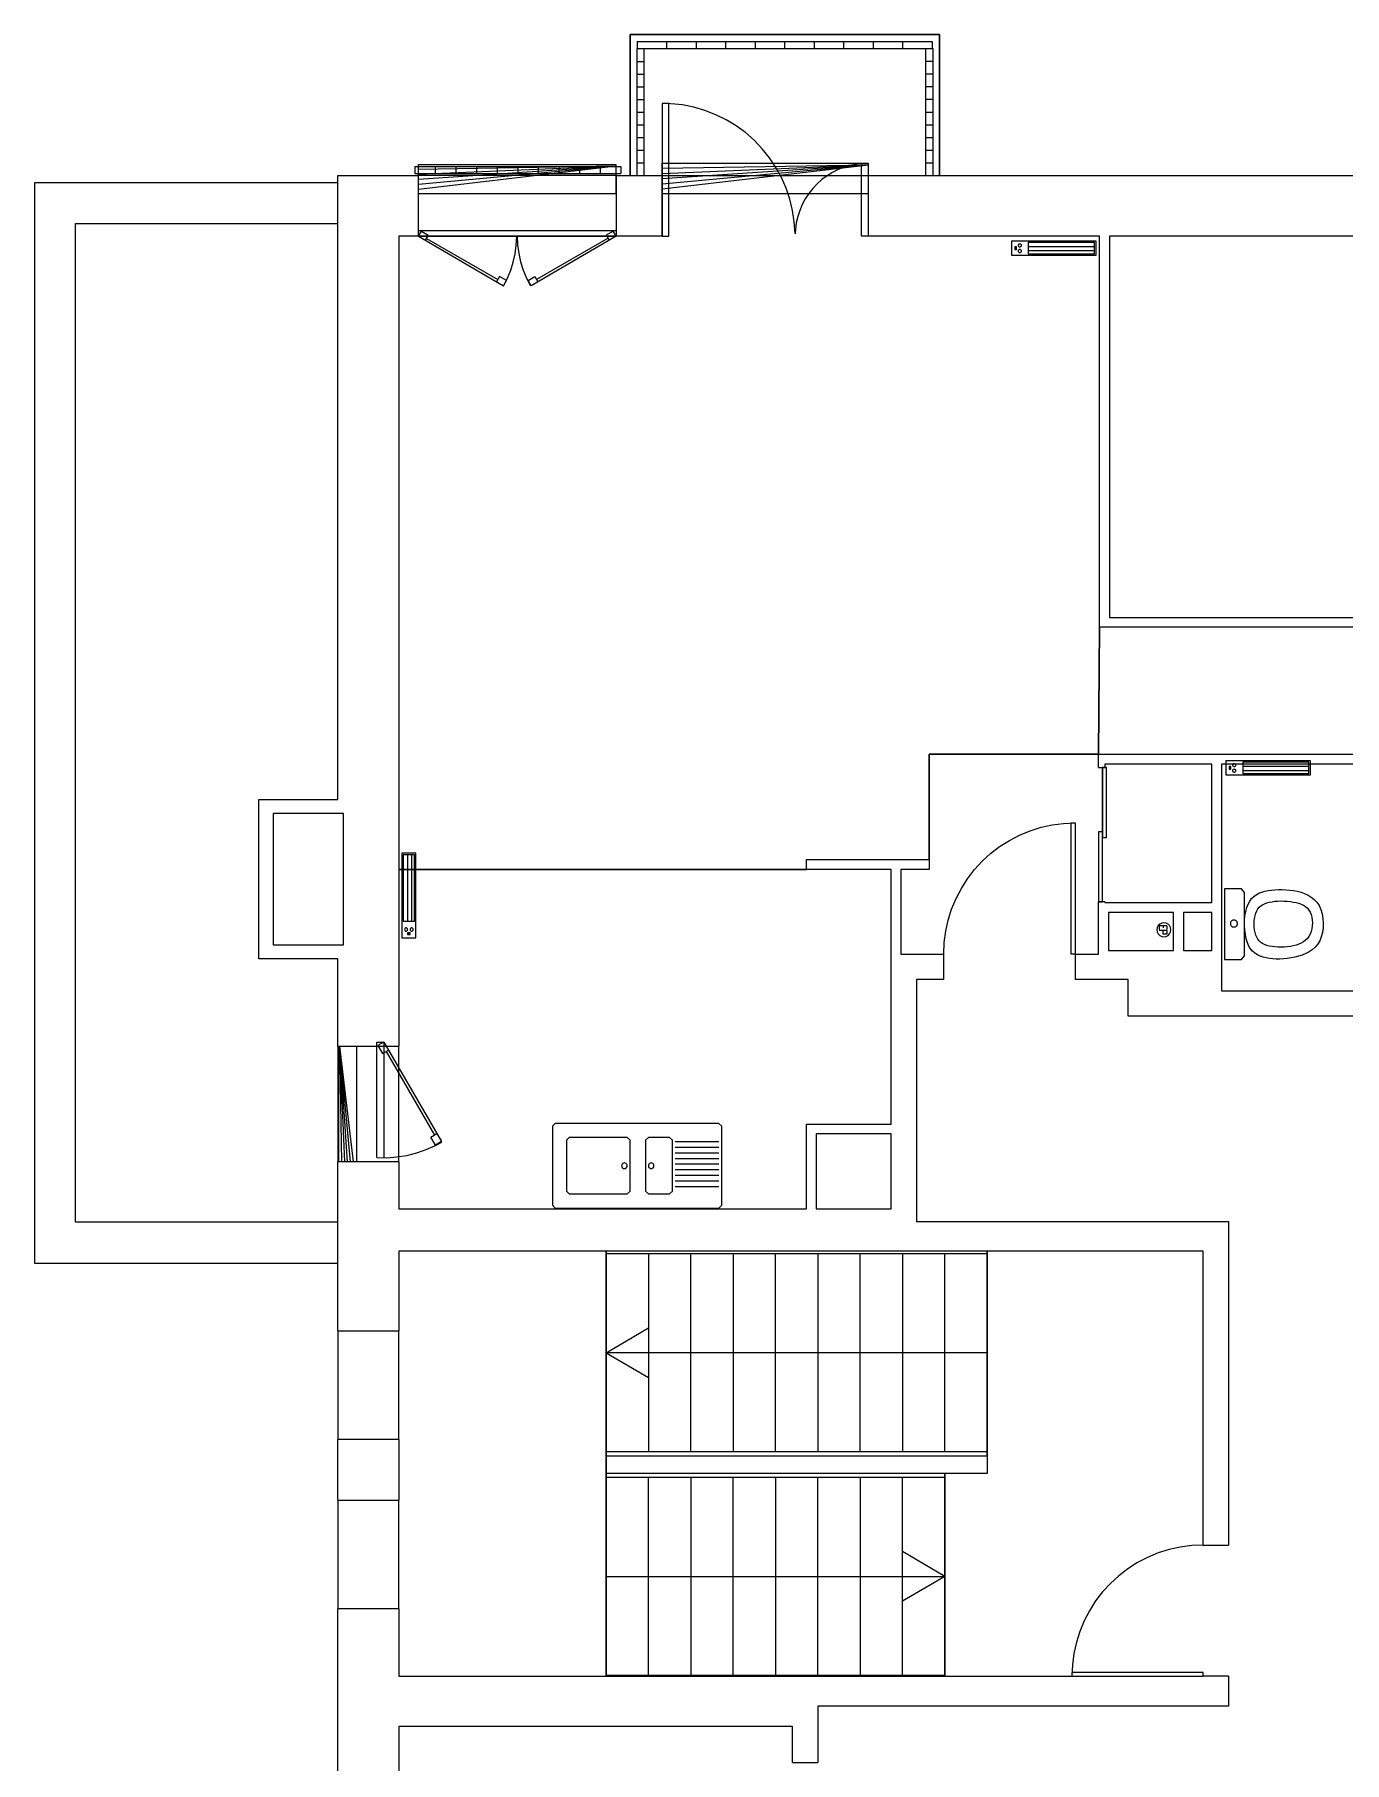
# Model space of a CAD drawing. Header units: millimetres. Extents: x -0.6 to 50, y -2.8 to 26.8.
# Drawn here: x 8.13 to 17.41, y 14.12 to 26.36 of the extents above; entities that cross this region are included whole.
import ezdxf
from ezdxf.enums import TextEntityAlignment as Align

# ---------------------------------------------------------------- set-up
doc = ezdxf.new("R2010")
doc.units = ezdxf.units.MM
for name, color, linetype in [('ABY_Dao_BATIM', 7, 'Continuous'), ('ABY_Equipement', 7, 'Continuous'), ('ABY_Ouverture', 124, 'Continuous'), ('ABY_Parois', 7, 'Continuous')]:
    doc.layers.add(name, color=color, linetype=linetype)

# ---------------------------------------------------------------- blocks, each defined once
blk = doc.blocks.new('OUV_ABY_C0_POR10')
for p, q in [((-6.2, 0), (-5.8, 0)), ((-6.2, -4.39), (-6.2, 0)), ((-5.8, 0), (-5.8, -4.39)), ((5.8, 0), (5.8, -7.99)), ((6.2, 0), (5.8, 0)), ((6.2, -7.99), (6.2, 0)), ((-1.96, -1.2), (-1.87, -0.82)), ((-1.87, -0.82), (-1.82, -0.44)), ((-1.82, -0.44), (-1.8, -0.15)), ((-1.8, -0.17), (-1.75, -0.87)), ((-1.75, -0.87), (-1.65, -1.56)), ((-2.41, -2.25), (-2.23, -1.91)), ((-2.23, -1.91), (-2.08, -1.56)), ((-2.08, -1.56), (-1.96, -1.2)), ((-1.65, -1.56), (-1.48, -2.24)), ((-3.13, -3.16), (-2.86, -2.88)), ((-2.86, -2.88), (-2.63, -2.57)), ((-2.63, -2.57), (-2.41, -2.25)), ((-1.48, -2.24), (-1.26, -2.9)), ((-1.26, -2.9), (-0.98, -3.54)), ((-4.75, -4.16), (-4.39, -4.02)), ((-4.39, -4.02), (-4.05, -3.84)), ((-4.05, -3.84), (-3.72, -3.64)), ((-3.72, -3.64), (-3.41, -3.41)), ((-3.41, -3.41), (-3.13, -3.16)), ((-0.98, -3.54), (-0.64, -4.15)), ((-0.64, -4.15), (-0.25, -4.73)), ((-5.8, -4.39), (-6.2, -4.39)), ((-5.87, -4.39), (-5.49, -4.35)), ((-5.49, -4.35), (-5.12, -4.27)), ((-5.12, -4.27), (-4.75, -4.16)), ((-0.25, -4.73), (0.18, -5.27)), ((0.18, -5.27), (0.67, -5.78)), ((0.67, -5.78), (1.19, -6.24)), ((1.19, -6.24), (1.75, -6.65)), ((1.75, -6.65), (2.35, -7.01)), ((2.35, -7.01), (2.98, -7.32)), ((2.98, -7.32), (3.63, -7.58)), ((3.63, -7.58), (4.3, -7.77)), ((4.3, -7.77), (4.98, -7.91)), ((4.98, -7.91), (5.68, -7.98)), ((5.68, -7.98), (5.82, -7.99)), ((5.8, -7.99), (6.2, -7.99))]:
    blk.add_line(p, q)
at = {"color": 0, "linetype": 'ByBlock', "lineweight": -2}
for tag, flags, p in [('OUVERTURE', 13, (0, -0.83)), ('ALLEGE', 5, (0, -1.1)), ('VOLET', 1, (0, -0.56)), ('SSSC', 1, (0, -0.29)), ('NUMCOMP_OUV', 1, (0, -1.93)), ('NUMCOMP_EQU', 1, (0, -2.21)), ('LARGEUR', 5, (0, -1.37)), ('HAUTEUR', 5, (0, -1.64)), ('NUMCOMP_VOL', 1, (0, -2.48))]:
    blk.add_attdef(tag, text='', height=0.25, dxfattribs=dict(at, flags=flags)).set_placement(p, align=Align.MIDDLE)
at = {"flags": 1}
for tag, p in [('DATE_ETAT', (0, -3.05)), ('ETAT', (0, -2.77)), ('DATE_ETAT_EQU', (0, -3.71)), ('ETAT_EQU', (0, -3.38)), ('ETAT_VOL', (0, -4.04)), ('DATE_ETAT_VOL', (0, -4.37))]:
    blk.add_attdef(tag, text='', height=0.25, rotation=360, dxfattribs=at).set_placement(p, align=Align.MIDDLE_CENTER)
blk.add_attdef('TYPEPORTE', (-1.12, -4.91), '', height=0.25, dxfattribs=at)
blk = doc.blocks.new('VOL_ABY_B3_VOL01')
for p, q in [((-50, -15), (-50, 0)), ((-50, 0), (50, 0)), ((50, 0), (50, -12)), ((50, -2.5), (-50.1, -14.22)), ((50, -2.5), (-50.1, -14.22)), ((50, -5), (-50.08, -14.22)), ((50, -5), (-50.08, -14.22)), ((50, -7.5), (-50.06, -14.22)), ((50, -7.5), (-50.06, -14.22)), ((50, -10), (-50.04, -14.22)), ((50, -10), (-50.04, -14.22)), ((50, -12.5), (-50.02, -14.22)), ((50, -12.5), (-50.02, -14.22)), ((-50, -15), (-50, -12)), ((50, -15), (-50, -15)), ((50, -12), (50, -15))]:
    blk.add_line(p, q)
at = {"color": 0, "linetype": 'ByBlock', "lineweight": -2}
for tag, flags, p in [('PROFONDEUR', 5, (0, -1.07)), ('ANNEE_REN', 1, (0, -3.01)), ('NUMCOMP', 9, (0, -2.71)), ('ALTITUDE', 13, (0, -0.53)), ('LARGEUR', 5, (0, -0.8)), ('HAUTEUR', 5, (0, -1.34)), ('EQMUR', 9, (0, -1.88)), ('EQOUV', 9, (0, -2.16)), ('EQFAC', 9, (0, -1.61)), ('SSSC', 5, (0, -0.26)), ('QTE', 9, (0, -2.44))]:
    blk.add_attdef(tag, text='', height=0.25, dxfattribs=dict(at, flags=flags)).set_placement(p, align=Align.MIDDLE)
for tag, flags, p in [('DATE_ETAT', 1, (0, -3.57)), ('DUREE_VIE', 9, (-0.02, -3.87)), ('ETAT', 9, (0, -3.3))]:
    blk.add_attdef(tag, text='', height=0.25, rotation=360, dxfattribs=dict(flags=flags)).set_placement(p, align=Align.MIDDLE_CENTER)
blk = doc.blocks.new('OUV_ABY_B1_FEN02')
for p, q in [((-50, 0), (-7, 25)), ((-45.97, 1.02), (-9.82, 21.89)), ((-8.96, 20.4), (-10.46, 23)), ((-5.5, 22.4), (-8.96, 20.4)), ((-7, 25), (-5.5, 22.4)), ((-6.7, 25), (-6.77, 25.13)), ((-4.68, 21.13), (-6.7, 25)), ((-3.02, 17.1), (-4.68, 21.13)), ((4.98, 21.16), (3.31, 17.15)), ((7, 25), (4.98, 21.16)), ((7, 25), (5.5, 22.4)), ((5.5, 22.4), (8.96, 20.4)), ((50, 0), (7, 25)), ((8.96, 20.4), (10.46, 23)), ((45.97, 1.02), (9.82, 21.89)), ((-1.7, 12.94), (-3.02, 17.1)), ((-0.76, 8.68), (-1.7, 12.94)), ((1.04, 8.79), (0.46, 4.49)), ((1.99, 13.02), (1.04, 8.79)), ((3.31, 17.15), (1.99, 13.02)), ((-50, 0), (50, 0)), ((-50, -3), (-50, 0)), ((-50, 0), (-48.5, -2.6)), ((-45.04, -0.6), (-46.55, 2.01)), ((-0.19, 4.36), (-0.76, 8.68)), ((0, 0), (-0.19, 4.36)), ((0.46, 4.49), (0.26, 0.15)), ((0.26, 0.15), (0.26, 0)), ((45.04, -0.6), (46.55, 2.01)), ((50, 0), (48.5, -2.6)), ((50, 0), (50, -3)), ((50, -3), (-50, -3)), ((-48.5, -2.6), (-45.04, -0.6)), ((48.5, -2.6), (45.04, -0.6))]:
    blk.add_line(p, q)
at = {"flags": 1}
for tag, p in [('DATE_ETAT_EQU', (0, -3.71)), ('DATE_ETAT_VOL', (0, -4.37)), ('DATE_ETAT', (0, -3.05)), ('ETAT_EQU', (0, -3.38)), ('ETAT_VOL', (0, -4.04)), ('ETAT', (0, -2.77))]:
    blk.add_attdef(tag, text='', height=0.25, rotation=360, dxfattribs=at).set_placement(p, align=Align.MIDDLE_CENTER)
at = {"color": 0, "linetype": 'ByBlock', "lineweight": -2}
for tag, flags, p in [('NUMCOMP_OUV', 1, (0, -1.93)), ('NUMCOMP_EQU', 1, (0, -2.21)), ('NUMCOMP_VOL', 1, (0, -2.48)), ('OUVERTURE', 13, (0, -0.83)), ('LARGEUR', 5, (0, -1.37)), ('HAUTEUR', 5, (0, -1.64)), ('ALLEGE', 5, (0, -1.1)), ('VOLET', 1, (0, -0.56)), ('SSSC', 1, (0, -0.29))]:
    blk.add_attdef(tag, text='', height=0.25, dxfattribs=dict(at, flags=flags)).set_placement(p, align=Align.MIDDLE)
at = {"flags": 1}
blk.add_attdef('TYPEPORTE', (-1.12, -4.91), '', height=0.25, dxfattribs=at)
blk = doc.blocks.new('OUV_ABY_D0_POR01')
for p, q in [((-41.3, 99.6), (-50, 100)), ((-50, 100), (-50, 100)), ((-50, 100), (-50, 0)), ((-47, 100), (-50, 100)), ((-47, 0), (-47, 100)), ((-32.6, 98.5), (-41.3, 99.6)), ((-24.1, 96.6), (-32.6, 98.5)), ((-15.8, 94), (-24.1, 96.6)), ((-7.7, 90.6), (-15.8, 94)), ((0, 86.6), (-7.7, 90.6)), ((7.4, 81.9), (0, 86.6)), ((14.3, 76.6), (7.4, 81.9)), ((20.7, 70.7), (14.3, 76.6)), ((26.6, 64.3), (20.7, 70.7)), ((31.9, 57.4), (26.6, 64.3)), ((36.6, 50), (31.9, 57.4)), ((40.6, 42.3), (36.6, 50)), ((44, 34.2), (40.6, 42.3)), ((46.6, 25.9), (44, 34.2)), ((48.5, 17.4), (46.6, 25.9)), ((49.6, 8.7), (48.5, 17.4)), ((-50, 0), (-47, 0)), ((50, 0), (49.6, 8.7))]:
    blk.add_line(p, q)
at = {"flags": 1}
for tag, p in [('DATE_ETAT_EQU', (0, -3.7)), ('DATE_ETAT_VOL', (0, -4.4)), ('DATE_ETAT', (0, -3)), ('ETAT_EQU', (0, -3.4)), ('ETAT_VOL', (0, -4)), ('ETAT', (0, -2.8))]:
    blk.add_attdef(tag, text='', height=0.25, rotation=360, dxfattribs=at).set_placement(p, align=Align.MIDDLE_CENTER)
at = {"color": 0, "linetype": 'ByBlock', "lineweight": -2}
for tag, flags, p in [('NUMCOMP_OUV', 1, (0, -1.9)), ('NUMCOMP_EQU', 1, (0, -2.2)), ('NUMCOMP_VOL', 1, (0, -2.5)), ('OUVERTURE', 13, (0, -0.8)), ('LARGEUR', 5, (0, -1.4)), ('HAUTEUR', 5, (0, -1.6)), ('ALLEGE', 5, (0, -1.1)), ('VOLET', 1, (0, -0.6)), ('SSSC', 1, (0, -0.3))]:
    blk.add_attdef(tag, text='', height=0.25, dxfattribs=dict(at, flags=flags)).set_placement(p, align=Align.MIDDLE)
at = {"flags": 1}
blk.add_attdef('TYPEPORTE', (-1.1, -4.9), '', height=0.25, dxfattribs=at)
blk = doc.blocks.new('OUV_ABY_D4_PPL03')
for p, q in [((-50, 0), (-50, -3)), ((2, 0), (-50, 0)), ((2, -3), (2, 0)), ((-50, -3), (50, -3)), ((-50, -3), (2, -3)), ((50, -3), (-2, -3)), ((-2, -3), (-2, -6)), ((-2, -6), (50, -6)), ((50, -3), (50, -6)), ((50, -6), (50, -3))]:
    blk.add_line(p, q)
at = {"flags": 1}
for tag, p in [('DATE_ETAT_EQU', (0, -3.7)), ('DATE_ETAT_VOL', (0, -4.4)), ('DATE_ETAT', (0, -3)), ('ETAT_EQU', (0, -3.4)), ('ETAT_VOL', (0, -4)), ('ETAT', (0, -2.8))]:
    blk.add_attdef(tag, text='', height=0.25, rotation=360, dxfattribs=at).set_placement(p, align=Align.MIDDLE_CENTER)
at = {"color": 0, "linetype": 'ByBlock', "lineweight": -2}
for tag, flags, p in [('NUMCOMP_OUV', 1, (0, -1.9)), ('NUMCOMP_EQU', 1, (0, -2.2)), ('NUMCOMP_VOL', 1, (0, -2.5)), ('OUVERTURE', 13, (0, -0.8)), ('LARGEUR', 5, (0, -1.4)), ('HAUTEUR', 5, (0, -1.6)), ('ALLEGE', 5, (0, -1.1)), ('VOLET', 1, (0, -0.6)), ('SSSC', 1, (0, -0.3))]:
    blk.add_attdef(tag, text='', height=0.25, dxfattribs=dict(at, flags=flags)).set_placement(p, align=Align.MIDDLE)
at = {"flags": 1}
blk.add_attdef('TYPEPORTE', (-1.1, -4.9), '', height=0.25, dxfattribs=at)
blk = doc.blocks.new('OUV_ABY_B1_FEN01')
for p, q in [((-26.74, -6.46), (16.26, 18.54)), ((-22.71, -5.44), (13.44, 15.43)), ((14.3, 13.95), (12.8, 16.54)), ((17.76, 15.95), (14.3, 13.95)), ((16.26, 18.54), (17.76, 15.95)), ((17.98, 15.9), (16.49, 18.67)), ((19.76, 11.92), (17.98, 15.9)), ((21.19, 7.79), (19.76, 11.92)), ((22.25, 3.56), (21.19, 7.79)), ((22.93, -0.74), (22.25, 3.56)), ((-26.74, -6.46), (23.26, -6.46)), ((-26.74, -6.46), (-25.24, -9.05)), ((-26.74, -9.46), (-26.74, -6.46)), ((-25.24, -9.05), (-21.78, -7.05)), ((-21.78, -7.05), (-23.29, -4.45)), ((23.24, -5.1), (22.93, -0.74)), ((23.17, -9.46), (23.24, -5.1)), ((23.17, -9.46), (-26.74, -9.46))]:
    blk.add_line(p, q)
at = {"flags": 1}
for tag, p in [('DATE_ETAT_EQU', (0, -3.71)), ('DATE_ETAT_VOL', (0, -4.37)), ('DATE_ETAT', (0, -3.05)), ('ETAT_EQU', (0, -3.38)), ('ETAT_VOL', (0, -4.04)), ('ETAT', (0, -2.77))]:
    blk.add_attdef(tag, text='', height=0.25, rotation=360, dxfattribs=at).set_placement(p, align=Align.MIDDLE_CENTER)
at = {"color": 0, "linetype": 'ByBlock', "lineweight": -2}
for tag, flags, p in [('NUMCOMP_OUV', 1, (0, -1.93)), ('NUMCOMP_EQU', 1, (0, -2.21)), ('NUMCOMP_VOL', 1, (0, -2.48)), ('OUVERTURE', 13, (0, -0.83)), ('LARGEUR', 5, (0, -1.37)), ('HAUTEUR', 5, (0, -1.64)), ('ALLEGE', 5, (0, -1.1)), ('VOLET', 1, (0, -0.56)), ('SSSC', 1, (0, -0.29))]:
    blk.add_attdef(tag, text='', height=0.25, dxfattribs=dict(at, flags=flags)).set_placement(p, align=Align.MIDDLE)
at = {"flags": 1}
blk.add_attdef('TYPEPORTE', (-1.12, -4.91), '', height=0.25, dxfattribs=at)
blk = doc.blocks.new('EQU_ABY_I0_EVI01')
for p, q in [((-58, 30), (-60, 28)), ((-60, 28), (-60, -28)), ((58, 30), (-58, 30)), ((58, 30), (60, 28)), ((60, -28), (60, 28)), ((-58, 15), (-27, 15)), ((-23, 20), (-25, 18)), ((-25, 18), (-25, -18)), ((-8, 20), (-23, 20)), ((-6, 18), (-8, 20)), ((-6, -18), (-6, 18)), ((7, 20), (5, 18)), ((5, 18), (5, -18)), ((48, 20), (7, 20)), ((50, 18), (48, 20)), ((50, -18), (50, 18)), ((-58, 11), (-27, 11)), ((-58, 7), (-27, 7)), ((-58, 3), (-27, 3)), ((-11.9, 0.6), (-12, 0)), ((-12, 0), (-11.9, -0.6)), ((-11.6, 1.2), (-11.9, 0.6)), ((-11.2, 1.6), (-11.6, 1.2)), ((-10.6, 1.9), (-11.2, 1.6)), ((-10, 2), (-10.6, 1.9)), ((-9.4, 1.9), (-10, 2)), ((-8.8, 1.6), (-9.4, 1.9)), ((-8.4, 1.2), (-8.8, 1.6)), ((-8.1, 0.6), (-8.4, 1.2)), ((-8, 0), (-8.1, 0.6)), ((-8.1, -0.6), (-8, 0)), ((-8, 0), (-8, 0)), ((7.1, 0.6), (7, 0)), ((7, 0), (7.1, -0.6)), ((7.4, 1.2), (7.1, 0.6)), ((7.8, 1.6), (7.4, 1.2)), ((8.4, 1.9), (7.8, 1.6)), ((9, 2), (8.4, 1.9)), ((9.6, 1.9), (9, 2)), ((10.2, 1.6), (9.6, 1.9)), ((10.6, 1.2), (10.2, 1.6)), ((10.9, 0.6), (10.6, 1.2)), ((11, 0), (10.9, 0.6)), ((10.9, -0.6), (11, 0)), ((11, 0), (11, 0)), ((-58, -1), (-27, -1)), ((-58, -5), (-27, -5)), ((-58, -9), (-27, -9)), ((-11.9, -0.6), (-11.6, -1.2)), ((-11.6, -1.2), (-11.2, -1.6)), ((-11.2, -1.6), (-10.6, -1.9)), ((-10.6, -1.9), (-10, -2)), ((-10, -2), (-9.4, -1.9)), ((-9.4, -1.9), (-8.8, -1.6)), ((-8.8, -1.6), (-8.4, -1.2)), ((-8.4, -1.2), (-8.1, -0.6)), ((7.1, -0.6), (7.4, -1.2)), ((7.4, -1.2), (7.8, -1.6)), ((7.8, -1.6), (8.4, -1.9)), ((8.4, -1.9), (9, -2)), ((9, -2), (9.6, -1.9)), ((9.6, -1.9), (10.2, -1.6)), ((10.2, -1.6), (10.6, -1.2)), ((10.6, -1.2), (10.9, -0.6)), ((-58, -13), (-27, -13)), ((-58, -17), (-27, -17)), ((-25, -18), (-23, -20)), ((-23, -20), (-8, -20)), ((-8, -20), (-6, -18)), ((5, -18), (7, -20)), ((7, -20), (48, -20)), ((48, -20), (50, -18)), ((-60, -28), (-58, -30)), ((-58, -30), (58, -30)), ((58, -30), (60, -28))]:
    blk.add_line(p, q)
at = {"color": 0, "linetype": 'ByBlock', "lineweight": -2}
for tag, flags, p in [('PROFONDEUR', 5, (0, -1.1)), ('ANNEE_REN', 1, (0, -3)), ('NUMCOMP', 9, (0, -2.7)), ('ALTITUDE', 13, (0, -0.5)), ('LARGEUR', 5, (0, -0.8)), ('HAUTEUR', 5, (0, -1.3)), ('EQMUR', 9, (0, -1.9)), ('EQOUV', 9, (0, -2.2)), ('EQFAC', 9, (0, -1.6)), ('SSSC', 5, (0, -0.3)), ('QTE', 9, (0, -2.4))]:
    blk.add_attdef(tag, text='', height=0.25, dxfattribs=dict(at, flags=flags)).set_placement(p, align=Align.MIDDLE)
for tag, flags, p in [('DATE_ETAT', 1, (0, -3.6)), ('DUREE_VIE', 9, (0, -3.9)), ('ETAT', 9, (0, -3.3))]:
    blk.add_attdef(tag, text='', height=0.25, rotation=360, dxfattribs=dict(flags=flags)).set_placement(p, align=Align.MIDDLE_CENTER)
blk = doc.blocks.new('EQU_ABY_I0_WCA01')
for p, q in [((-30, 50), (-30, 33)), ((30, 50), (-30, 50)), ((30, 33), (30, 50)), ((-30, 33), (-27, 30)), ((-27, 30), (27, 30)), ((-8.8, 29.2), (-4.9, 29.8)), ((-4.9, 29.8), (-0.9, 30)), ((-2.7, 41.2), (-2.5, 41.8)), ((-2.7, 40.5), (-2.7, 41.2)), ((-2.7, 39.8), (-2.7, 40.5)), ((-2.5, 39.2), (-2.7, 39.8)), ((-2.5, 41.8), (-2.2, 42.3)), ((-2.2, 38.7), (-2.5, 39.2)), ((-2.2, 42.3), (-1.8, 42.8)), ((-1.8, 38.2), (-2.2, 38.7)), ((-1.8, 42.8), (-1.4, 43.2)), ((-1.4, 37.8), (-1.8, 38.2)), ((-1.4, 43.2), (-0.8, 43.5)), ((-0.8, 37.5), (-1.4, 37.8)), ((-0.9, 30), (3.2, 30)), ((-0.8, 43.5), (-0.2, 43.7)), ((-0.2, 37.3), (-0.8, 37.5)), ((-0.2, 43.7), (0.5, 43.7)), ((0.5, 37.3), (-0.2, 37.3)), ((0.5, 43.7), (1.1, 43.7)), ((1.1, 37.3), (0.5, 37.3)), ((1.1, 43.7), (1.8, 43.5)), ((1.8, 37.5), (1.1, 37.3)), ((1.8, 43.5), (2.3, 43.2)), ((2.3, 37.8), (1.8, 37.5)), ((2.3, 43.2), (2.8, 42.8)), ((2.8, 38.2), (2.3, 37.8)), ((2.8, 42.8), (3.2, 42.3)), ((3.2, 38.7), (2.8, 38.2)), ((3.2, 42.3), (3.5, 41.8)), ((3.5, 39.2), (3.2, 38.7)), ((3.2, 30), (7.1, 29.6)), ((3.5, 41.8), (3.7, 41.2)), ((3.7, 39.8), (3.5, 39.2)), ((3.7, 41.2), (3.7, 40.5)), ((3.7, 40.5), (3.7, 39.8)), ((7.1, 29.6), (10.8, 28.9)), ((27, 30), (30, 33)), ((-27.3, 14.5), (-26.2, 17.2)), ((-26.2, 17.2), (-24.8, 19.7)), ((-24.8, 19.7), (-23.1, 22)), ((-23.1, 22), (-21.1, 24)), ((-21.1, 24), (-18.7, 25.8)), ((-18.7, 25.8), (-15.8, 27.2)), ((-15.8, 27.2), (-12.5, 28.4)), ((-15.5, 13.9), (-14.3, 15.5)), ((-14.3, 15.5), (-12.9, 16.8)), ((-12.9, 16.8), (-11.2, 17.9)), ((-12.5, 28.4), (-8.8, 29.2)), ((-11.2, 17.9), (-9.3, 18.8)), ((-9.3, 18.8), (-7.2, 19.5)), ((-7.2, 19.5), (-4.9, 20)), ((-4.9, 20), (-2.5, 20.4)), ((-2.5, 20.4), (0, 20.5)), ((0, 20.5), (2.5, 20.4)), ((2.5, 20.4), (4.9, 20)), ((4.9, 20), (7.2, 19.5)), ((7.2, 19.5), (9.3, 18.8)), ((9.3, 18.8), (11.2, 17.9)), ((10.8, 28.9), (14.2, 27.9)), ((11.2, 17.9), (12.9, 16.8)), ((12.9, 16.8), (14.3, 15.5)), ((14.2, 27.9), (17.1, 26.5)), ((14.3, 15.5), (15.5, 13.9)), ((17.1, 26.5), (19.6, 24.9)), ((19.6, 24.9), (21.7, 23)), ((21.7, 23), (23.5, 20.8)), ((23.5, 20.8), (25, 18.4)), ((25, 18.4), (26.2, 15.7)), ((26.2, 15.7), (27.1, 12.9)), ((-29.7, -1.4), (-29.5, 2)), ((-29.5, 2), (-29.2, 5.4)), ((-29.2, 5.4), (-28.7, 8.6)), ((-28.7, 8.6), (-28.1, 11.6)), ((-28.1, 11.6), (-27.3, 14.5)), ((-19.4, 0), (-19.1, 2.8)), ((-19.1, 2.8), (-18.7, 5.5)), ((-18.7, 5.5), (-18.1, 7.9)), ((-18.1, 7.9), (-17.4, 10.2)), ((-17.4, 10.2), (-16.5, 12.1)), ((-16.5, 12.1), (-15.5, 13.9)), ((15.5, 13.9), (16.5, 12.1)), ((16.5, 12.1), (17.4, 10.2)), ((17.4, 10.2), (18.1, 7.9)), ((18.1, 7.9), (18.7, 5.5)), ((18.7, 5.5), (19.1, 2.8)), ((19.1, 2.8), (19.4, 0)), ((27.1, 12.9), (27.9, 9.9)), ((27.9, 9.9), (28.5, 6.7)), ((28.5, 6.7), (29, 3.3)), ((29, 3.3), (29.3, -0.1)), ((-29.7, -5), (-29.7, -1.4)), ((-29.5, -8.6), (-29.7, -5)), ((-29.2, -12.3), (-29.5, -8.6)), ((-28.7, -16), (-29.2, -12.3)), ((-19.6, -3), (-19.4, 0)), ((-19.6, -6.1), (-19.6, -3)), ((-19.6, -9.2), (-19.6, -6.1)), ((-19.4, -12.3), (-19.6, -9.2)), ((-19, -15.4), (-19.4, -12.3)), ((19.5, -12.3), (19.2, -15.4)), ((19.4, 0), (19.6, -3)), ((19.6, -9.2), (19.5, -12.3)), ((19.6, -3), (19.7, -6.1)), ((19.7, -6.1), (19.6, -9.2)), ((29.3, -11), (29, -14.7)), ((29.3, -0.1), (29.5, -3.7)), ((29.5, -7.3), (29.3, -11)), ((29.5, -3.7), (29.5, -7.3)), ((-28.1, -19.7), (-28.7, -16)), ((-27.3, -23.5), (-28.1, -19.7)), ((-26.3, -27.1), (-27.3, -23.5)), ((-25.1, -30.7), (-26.3, -27.1)), ((-18.5, -18.3), (-19, -15.4)), ((-17.9, -21.1), (-18.5, -18.3)), ((-17.1, -23.8), (-17.9, -21.1)), ((-16.1, -26.2), (-17.1, -23.8)), ((-15, -28.4), (-16.1, -26.2)), ((-13.7, -30.4), (-15, -28.4)), ((16, -28.4), (14.9, -30.4)), ((16.9, -26.2), (16, -28.4)), ((17.7, -23.8), (16.9, -26.2)), ((18.3, -21.1), (17.7, -23.8)), ((18.8, -18.3), (18.3, -21.1)), ((19.2, -15.4), (18.8, -18.3)), ((27.1, -25.9), (26, -29.5)), ((27.9, -22.2), (27.1, -25.9)), ((28.5, -18.5), (27.9, -22.2)), ((29, -14.7), (28.5, -18.5)), ((-23.6, -34), (-25.1, -30.7)), ((-21.8, -37.1), (-23.6, -34)), ((-19.7, -40), (-21.8, -37.1)), ((-17.2, -42.4), (-19.7, -40)), ((-14.2, -44.4), (-17.2, -42.4)), ((-12.2, -32.2), (-13.7, -30.4)), ((-10.4, -33.7), (-12.2, -32.2)), ((-8.5, -35), (-10.4, -33.7)), ((-6.3, -36), (-8.5, -35)), ((-4, -36.7), (-6.3, -36)), ((-1.5, -37.1), (-4, -36.7)), ((1, -37.2), (-1.5, -37.1)), ((3.4, -37.1), (1, -37.2)), ((5.8, -36.7), (3.4, -37.1)), ((8.1, -36), (5.8, -36.7)), ((10.2, -35), (8.1, -36)), ((12, -33.7), (10.2, -35)), ((13.5, -32.2), (12, -33.7)), ((15.8, -43.8), (12.5, -45.5)), ((14.9, -30.4), (13.5, -32.2)), ((18.6, -41.6), (15.8, -43.8)), ((21, -39), (18.6, -41.6)), ((23, -36.1), (21, -39)), ((24.7, -32.9), (23, -36.1)), ((26, -29.5), (24.7, -32.9)), ((-10.9, -46), (-14.2, -44.4)), ((-7.1, -47.1), (-10.9, -46)), ((-3.2, -47.7), (-7.1, -47.1)), ((0.9, -47.8), (-3.2, -47.7)), ((4.9, -47.5), (0.9, -47.8)), ((8.8, -46.7), (4.9, -47.5)), ((12.5, -45.5), (8.8, -46.7))]:
    blk.add_line(p, q)
at = {"color": 0, "linetype": 'ByBlock', "lineweight": -2}
for tag, flags, p in [('PROFONDEUR', 5, (0, -1.1)), ('ANNEE_REN', 1, (0, -3)), ('NUMCOMP', 9, (0, -2.7)), ('ALTITUDE', 13, (0, -0.5)), ('LARGEUR', 5, (0, -0.8)), ('HAUTEUR', 5, (0, -1.3)), ('EQMUR', 9, (0, -1.9)), ('EQOUV', 9, (0, -2.2)), ('EQFAC', 9, (0, -1.6)), ('SSSC', 5, (0, -0.3)), ('QTE', 9, (0, -2.4))]:
    blk.add_attdef(tag, text='', height=0.25, dxfattribs=dict(at, flags=flags)).set_placement(p, align=Align.MIDDLE)
for tag, flags, p in [('DATE_ETAT', 1, (0, -3.6)), ('DUREE_VIE', 9, (0, -3.9)), ('ETAT', 9, (0, -3.3))]:
    blk.add_attdef(tag, text='', height=0.25, rotation=360, dxfattribs=dict(flags=flags)).set_placement(p, align=Align.MIDDLE_CENTER)
blk = doc.blocks.new('EQU_ABY_J0_GCT02')
for p, q in [((50, 20), (-50, 20)), ((-50, 20), (-50, 0)), ((-50, 0), (50, 0)), ((-44, 12), (-46, 12)), ((-46, 12), (-46, 8)), ((-46, 10), (-44, 10)), ((-46, 8), (-44, 8)), ((-44, 8), (-44, 12)), ((-41.9, 14.6), (-42, 14)), ((-42, 14), (-41.9, 13.4)), ((-41.9, 6.6), (-42, 6)), ((-42, 6), (-41.9, 5.4)), ((-41.6, 15.2), (-41.9, 14.6)), ((-41.9, 13.4), (-41.6, 12.8)), ((-41.6, 7.2), (-41.9, 6.6)), ((-41.9, 5.4), (-41.6, 4.8)), ((-41.2, 15.6), (-41.6, 15.2)), ((-41.6, 12.8), (-41.2, 12.4)), ((-41.2, 7.6), (-41.6, 7.2)), ((-41.6, 4.8), (-41.2, 4.4)), ((-40.6, 15.9), (-41.2, 15.6)), ((-41.2, 12.4), (-40.6, 12.1)), ((-40.6, 7.9), (-41.2, 7.6)), ((-41.2, 4.4), (-40.6, 4.1)), ((-40, 16), (-40.6, 15.9)), ((-40.6, 12.1), (-40, 12)), ((-40, 8), (-40.6, 7.9)), ((-40.6, 4.1), (-40, 4)), ((-39.4, 15.9), (-40, 16)), ((-40, 12), (-39.4, 12.1)), ((-39.4, 7.9), (-40, 8)), ((-40, 4), (-39.4, 4.1)), ((-38.8, 15.6), (-39.4, 15.9)), ((-39.4, 12.1), (-38.8, 12.4)), ((-38.8, 7.6), (-39.4, 7.9)), ((-39.4, 4.1), (-38.8, 4.4)), ((-38.4, 15.2), (-38.8, 15.6)), ((-38.8, 12.4), (-38.4, 12.8)), ((-38.4, 7.2), (-38.8, 7.6)), ((-38.8, 4.4), (-38.4, 4.8)), ((-38.1, 14.6), (-38.4, 15.2)), ((-38.4, 12.8), (-38.1, 13.4)), ((-38.1, 6.6), (-38.4, 7.2)), ((-38.4, 4.8), (-38.1, 5.4)), ((-38, 14), (-38.1, 14.6)), ((-38.1, 13.4), (-38, 14)), ((-38, 6), (-38.1, 6.6)), ((-38.1, 5.4), (-38, 6)), ((-38, 14), (-38, 14)), ((-38, 6), (-38, 6)), ((-30, 18), (-30, 2)), ((48, 18), (-30, 18)), ((48, 12), (-30, 12)), ((48, 6), (-30, 6)), ((-30, 2), (48, 2)), ((48, 2), (48, 18)), ((48, 9), (48, 9)), ((48, 9), (48, 9)), ((50, 0), (50, 20))]:
    blk.add_line(p, q)
at = {"color": 0, "linetype": 'ByBlock', "lineweight": -2}
for tag, flags, p in [('PROFONDEUR', 5, (0, -1.1)), ('ANNEE_REN', 1, (0, -3)), ('NUMCOMP', 9, (0, -2.7)), ('ALTITUDE', 13, (0, -0.5)), ('LARGEUR', 5, (0, -0.8)), ('HAUTEUR', 5, (0, -1.3)), ('EQMUR', 9, (0, -1.9)), ('EQOUV', 9, (0, -2.2)), ('EQFAC', 9, (0, -1.6)), ('SSSC', 5, (0, -0.3)), ('QTE', 9, (0, -2.4))]:
    blk.add_attdef(tag, text='', height=0.25, dxfattribs=dict(at, flags=flags)).set_placement(p, align=Align.MIDDLE)
for tag, flags, p in [('DATE_ETAT', 1, (0, -3.6)), ('DUREE_VIE', 9, (0, -3.9)), ('ETAT', 9, (0, -3.3))]:
    blk.add_attdef(tag, text='', height=0.25, rotation=360, dxfattribs=dict(flags=flags)).set_placement(p, align=Align.MIDDLE_CENTER)
blk = doc.blocks.new('EQU_ABY_M7_DEV01')
for p, q in [((-2.28, 0.86), (-2.4, 0.1)), ((-2.4, 0.1), (-2.28, -0.65)), ((-1.93, 1.54), (-2.28, 0.86)), ((-1.39, 2.08), (-1.93, 1.54)), ((-0.71, 2.42), (-1.39, 2.08)), ((-1.32, 1.08), (-1.32, -1.49)), ((-1.31, 1.08), (-0.05, 1.08)), ((0.04, 2.54), (-0.71, 2.42)), ((0.79, 2.42), (0.04, 2.54)), ((0.3, 1.09), (0.3, -1.49)), ((0.32, 1.09), (1.62, 1.09)), ((1.47, 2.08), (0.79, 2.42)), ((2.01, 1.54), (1.47, 2.08)), ((1.62, 1.09), (1.62, -0.19)), ((2.36, 0.86), (2.01, 1.54)), ((2.48, 0.1), (2.36, 0.86)), ((2.36, -0.65), (2.48, 0.1)), ((2.48, 0.1), (2.48, 0.1)), ((-2.28, -0.65), (-1.93, -1.33)), ((-1.93, -1.33), (-1.39, -1.87)), ((-1.39, -1.87), (-0.71, -2.21)), ((-1.32, -0.21), (-0.59, -0.19)), ((-1.32, -1.49), (-0.09, -1.49)), ((-0.71, -2.21), (0.04, -2.33)), ((0.04, -2.33), (0.79, -2.21)), ((1.62, -0.19), (0.3, -0.19)), ((0.79, -2.21), (1.47, -1.87)), ((1.47, -1.87), (2.01, -1.33)), ((2.01, -1.33), (2.36, -0.65))]:
    blk.add_line(p, q)
at = {"color": 0, "linetype": 'ByBlock', "lineweight": -2}
for tag, flags, p in [('PROFONDEUR', 5, (0, -1.07)), ('ANNEE_REN', 1, (0, -3.01)), ('NUMCOMP', 9, (0, -2.71)), ('ALTITUDE', 13, (0, -0.53)), ('LARGEUR', 5, (0, -0.8)), ('HAUTEUR', 5, (0, -1.34)), ('EQMUR', 9, (0, -1.88)), ('EQOUV', 9, (0, -2.16)), ('EQFAC', 9, (0, -1.61)), ('SSSC', 5, (0, -0.26)), ('QTE', 9, (0, -2.44))]:
    blk.add_attdef(tag, text='', height=0.25, dxfattribs=dict(at, flags=flags)).set_placement(p, align=Align.MIDDLE)
for tag, flags, p in [('DATE_ETAT', 1, (0, -3.57)), ('DUREE_VIE', 9, (-0.02, -3.87)), ('ETAT', 9, (0, -3.3))]:
    blk.add_attdef(tag, text='', height=0.25, rotation=360, dxfattribs=dict(flags=flags)).set_placement(p, align=Align.MIDDLE_CENTER)
blk = doc.blocks.new('EQU_ABY_C2_ELF02')
for p, q in [((-9.98, 0.48), (10.02, 0.48)), ((-9.98, 0.48), (-9.98, -0.52)), ((-7.98, 0.48), (-7.98, -0.52)), ((-5.98, 0.48), (-5.98, -0.52)), ((-3.98, 0.48), (-3.98, -0.52)), ((-1.98, 0.48), (-1.98, -0.52)), ((0.02, 0.48), (0.02, -0.52)), ((2.02, 0.48), (2.02, -0.52)), ((4.02, 0.48), (4.02, -0.52)), ((6.02, 0.48), (6.02, -0.52)), ((8.02, 0.48), (8.02, -0.52)), ((10.02, 0.48), (10.02, -0.52)), ((-9.98, -0.52), (10.02, -0.52))]:
    blk.add_line(p, q)
at = {"color": 0, "linetype": 'ByBlock', "lineweight": -2}
for tag, flags, p in [('PROFONDEUR', 5, (0, -1.07)), ('ALTITUDE', 13, (0, -0.53)), ('LARGEUR', 5, (0, -0.8)), ('SSSC', 5, (0, -0.26)), ('HAUTEUR', 5, (0, -1.34)), ('EQMUR', 9, (0, -1.88)), ('EQOUV', 9, (0, -2.16)), ('EQFAC', 9, (0, -1.61)), ('QTE', 9, (0, -2.44)), ('ANNEE_REN', 1, (0, -3.01)), ('NUMCOMP', 9, (0, -2.71))]:
    blk.add_attdef(tag, text='', height=0.25, dxfattribs=dict(at, flags=flags)).set_placement(p, align=Align.MIDDLE)
for tag, flags, p in [('DATE_ETAT', 1, (0, -3.57)), ('ETAT', 9, (0, -3.3)), ('DUREE_VIE', 9, (-0.02, -3.87))]:
    blk.add_attdef(tag, text='', height=0.25, rotation=360, dxfattribs=dict(flags=flags)).set_placement(p, align=Align.MIDDLE_CENTER)

msp = doc.modelspace()

# ---------------------------------------------------------------- linework, layer by layer
at = {"layer": 'ABY_Dao_BATIM', "color": 7, "linetype": 'Continuous'}
for points in [[(12.35, 25.36, 3.25), (12.35, 26.36, 3.25)], [(12.35, 26.36, 3.25), (14.542, 26.36, 3.25)], [(14.542, 26.36, 3.25), (14.542, 25.36, 3.25)], [(10.28, 25.31, 3.25), (8.13, 25.31, 3.25)], [(8.13, 25.31, 3.25), (8.13, 17.654, 3.25)], [(8.42, 17.944, 3.25), (8.42, 25.02, 3.25)], [(8.42, 25.02, 3.25), (10.28, 25.02, 3.25)], [(10.28, 17.944, 3.25), (8.42, 17.944, 3.25)], [(8.13, 17.654, 3.25), (10.28, 17.654, 3.25)], [(12.18, 17.739, 3.25), (12.18, 16.289, 3.25)], [(14.88, 17.719, 3.25), (12.18, 17.719, 3.25)], [(12.48, 17.719, 3.25), (12.48, 16.32, 3.25)], [(12.78, 16.32, 3.25), (12.78, 17.719, 3.25)], [(13.08, 17.719, 3.25), (13.08, 16.32, 3.25)], [(13.38, 16.32, 3.25), (13.38, 17.719, 3.25)], [(13.68, 17.719, 3.25), (13.68, 16.32, 3.25)], [(13.98, 16.32, 3.25), (13.98, 17.719, 3.25)], [(14.28, 17.719, 3.25), (14.28, 16.32, 3.25)], [(14.58, 16.32, 3.25), (14.58, 17.719, 3.25)], [(14.88, 16.289, 3.25), (14.88, 17.739, 3.25)], [(12.18, 17.019, 3.25), (12.48, 17.196, 3.25)], [(14.88, 17.019, 3.25), (12.18, 17.019, 3.25)], [(12.18, 17.019, 3.25), (12.48, 16.843, 3.25)], [(12.18, 16.32, 3.25), (14.88, 16.32, 3.25)], [(12.18, 16.164, 3.25), (12.18, 14.726, 3.25)], [(14.58, 14.726, 3.25), (14.58, 16.164, 3.25)], [(14.58, 16.134, 3.25), (12.18, 16.134, 3.25)], [(12.48, 14.734, 3.25), (12.48, 16.134, 3.25)], [(12.78, 16.134, 3.25), (12.78, 14.734, 3.25)], [(13.08, 14.734, 3.25), (13.08, 16.134, 3.25)], [(13.38, 16.134, 3.25), (13.38, 14.734, 3.25)], [(13.68, 14.734, 3.25), (13.68, 16.134, 3.25)], [(13.98, 16.134, 3.25), (13.98, 14.734, 3.25)], [(14.28, 14.734, 3.25), (14.28, 16.134, 3.25)], [(14.58, 15.434, 3.25), (14.28, 15.61, 3.25)], [(12.18, 15.434, 3.25), (14.58, 15.434, 3.25)], [(14.58, 15.434, 3.25), (14.28, 15.258, 3.25)], [(12.18, 14.734, 3.25), (14.58, 14.734, 3.25)]]:
    msp.add_polyline3d(points, dxfattribs=at)
at = {"layer": 'ABY_Ouverture'}
for p, q in [((12.25, 25.36, 4.03), (10.85, 25.36, 4.03)), ((10.85, 24.93, 4.03), (10.85, 25.36, 4.03)), ((12.25, 25.36, 4.03), (12.25, 24.93, 4.03)), ((12.577, 24.93, 3.25), (12.577, 25.36, 3.25)), ((14.037, 25.36, 3.25), (14.037, 24.93, 3.25)), ((10.85, 24.93, 4.03), (12.25, 24.93, 4.03)), ((15.669, 21.165, 3.25), (15.714, 21.165, 3.25)), ((15.714, 20.215, 3.25), (15.669, 20.215, 3.25)), ((14.572, 19.664, 3.25), (14.572, 19.844, 3.25)), ((15.502, 19.844, 3.25), (15.502, 19.664, 3.25)), ((10.28, 19.192, 4.35), (10.28, 18.372, 4.35)), ((10.28, 19.192, 4.35), (10.71, 19.192, 4.35)), ((10.71, 18.372, 4.35), (10.71, 19.192, 4.35)), ((10.71, 18.372, 4.35), (10.28, 18.372, 4.35)), ((10.28, 17.173, 3.13), (10.28, 16.403, 3.13)), ((10.28, 17.173, 3.13), (10.71, 17.173, 3.13)), ((10.71, 16.403, 3.13), (10.71, 17.173, 3.13)), ((10.71, 16.403, 3.13), (10.28, 16.403, 3.13)), ((10.28, 15.973, 3.13), (10.28, 15.203, 3.13)), ((10.28, 15.973, 3.13), (10.71, 15.973, 3.13)), ((10.71, 15.203, 3.13), (10.71, 15.973, 3.13)), ((16.41, 15.656, 3.23), (16.59, 15.656, 3.23)), ((10.71, 15.203, 3.13), (10.28, 15.203, 3.13)), ((16.59, 14.726, 3.23), (16.41, 14.726, 3.23)), ((13.5, 14.116, 3.25), (13.68, 14.116, 3.25))]:
    msp.add_line(p, q, dxfattribs=at)
at = {"layer": 'ABY_Parois'}
for p, q in [((12.35, 26.36, 3.25), (12.35, 25.36, 3.25)), ((14.542, 26.36, 3.25), (12.35, 26.36, 3.25)), ((14.542, 25.36, 3.25), (14.542, 26.36, 3.25)), ((10.28, 25.36, 3.25), (10.85, 25.36, 3.25)), ((10.28, 20.94, 3.25), (10.28, 25.36, 3.25)), ((12.25, 25.36, 3.25), (12.577, 25.36, 3.25)), ((12.35, 25.36, 3.25), (14.542, 25.36, 3.25)), ((14.037, 25.36, 3.25), (17.893, 25.36, 3.25)), ((10.71, 24.93, 3.25), (10.71, 20.84, 3.25)), ((10.85, 24.93, 3.25), (10.71, 24.93, 3.25)), ((12.577, 24.93, 3.25), (12.25, 24.93, 3.25)), ((15.676, 24.93, 3.25), (14.037, 24.93, 3.25)), ((15.676, 22.16, 3.25), (15.676, 24.93, 3.25)), ((15.746, 24.93, 3.25), (15.746, 22.23, 3.25)), ((17.893, 24.93, 3.25), (15.746, 24.93, 3.25)), ((15.746, 22.23, 3.25), (18.884, 22.23, 3.25)), ((15.669, 21.26, 3.25), (15.676, 22.16, 3.25)), ((15.676, 22.16, 3.25), (15.669, 21.26, 3.25)), ((18.884, 22.16, 3.25), (15.676, 22.16, 3.25)), ((14.469, 20.514, 3.25), (14.469, 21.26, 3.25)), ((14.469, 21.26, 3.25), (15.669, 21.26, 3.25)), ((14.469, 21.26, 3.25), (14.469, 20.514, 3.25)), ((15.669, 21.26, 3.25), (14.469, 21.26, 3.25)), ((15.669, 21.165, 3.25), (15.669, 21.26, 3.25)), ((15.669, 21.26, 3.25), (18.893, 21.26, 3.25)), ((15.714, 21.19, 3.25), (15.714, 21.165, 3.25)), ((16.471, 21.19, 3.25), (15.714, 21.19, 3.25)), ((16.471, 20.209, 3.25), (16.471, 21.19, 3.25)), ((16.541, 21.19, 3.25), (16.541, 19.844, 3.25)), ((18.893, 21.19, 3.25), (16.541, 21.19, 3.25)), ((9.72, 19.81, 3.25), (9.72, 20.94, 3.25)), ((9.72, 20.94, 3.25), (10.28, 20.94, 3.25)), ((9.82, 20.84, 3.25), (9.82, 19.91, 3.25)), ((10.32, 20.84, 3.25), (9.82, 20.84, 3.25)), ((10.32, 19.91, 3.25), (10.32, 20.84, 3.25)), ((10.71, 20.84, 3.25), (10.71, 20.444, 3.25)), ((13.599, 20.444, 3.25), (13.599, 20.514, 3.25)), ((13.599, 20.514, 3.25), (14.469, 20.514, 3.25)), ((14.469, 20.514, 3.25), (14.469, 20.444, 3.25)), ((10.71, 20.444, 3.25), (13.599, 20.444, 3.25)), ((10.71, 20.444, 3.25), (10.71, 19.91, 3.25)), ((13.599, 20.444, 3.25), (10.71, 20.444, 3.25)), ((14.199, 20.444, 3.25), (13.599, 20.444, 3.25)), ((14.199, 19.844, 3.25), (14.199, 20.444, 3.25)), ((14.469, 20.444, 3.25), (14.269, 20.444, 3.25)), ((14.269, 20.444, 3.25), (14.269, 19.844, 3.25)), ((15.669, 19.844, 3.25), (15.669, 20.215, 3.25)), ((15.714, 20.215, 3.25), (15.714, 20.209, 3.25)), ((15.714, 20.209, 3.25), (16.471, 20.209, 3.25)), ((15.74, 20.139, 3.25), (15.74, 19.869, 3.25)), ((16.201, 20.139, 3.25), (15.74, 20.139, 3.25)), ((16.201, 19.869, 3.25), (16.201, 20.139, 3.25)), ((16.271, 20.139, 3.25), (16.271, 19.869, 3.25)), ((16.471, 20.139, 3.25), (16.271, 20.139, 3.25)), ((16.471, 19.869, 3.25), (16.471, 20.139, 3.25)), ((9.82, 19.91, 3.25), (10.32, 19.91, 3.25)), ((10.71, 19.91, 3.25), (10.71, 19.192, 3.25)), ((14.199, 18.639, 3.25), (14.199, 19.844, 3.25)), ((14.269, 19.844, 3.25), (14.572, 19.844, 3.25)), ((15.502, 19.844, 3.25), (15.669, 19.844, 3.25)), ((15.74, 19.869, 3.25), (16.201, 19.869, 3.25)), ((16.271, 19.869, 3.25), (16.471, 19.869, 3.25)), ((16.541, 19.844, 3.25), (16.541, 19.584, 3.25)), ((10.28, 19.81, 3.25), (9.72, 19.81, 3.25)), ((10.28, 19.192, 3.25), (10.28, 19.81, 3.25)), ((14.379, 19.664, 3.25), (14.379, 17.949, 3.25)), ((14.572, 19.664, 3.25), (14.379, 19.664, 3.25)), ((15.879, 19.664, 3.25), (15.502, 19.664, 3.25)), ((15.879, 19.404, 3.25), (15.879, 19.664, 3.25)), ((16.541, 19.584, 3.25), (20.517, 19.584, 3.25)), ((23.21, 19.404, 3.25), (15.879, 19.404, 3.25)), ((13.599, 18.039, 3.25), (13.599, 18.639, 3.25)), ((13.599, 18.639, 3.25), (14.199, 18.639, 3.25)), ((13.669, 18.569, 3.25), (13.669, 18.039, 3.25)), ((14.199, 18.569, 3.25), (13.669, 18.569, 3.25)), ((14.199, 18.039, 3.25), (14.199, 18.569, 3.25)), ((10.28, 17.173, 3.25), (10.28, 18.372, 3.25)), ((10.71, 18.372, 3.25), (10.71, 18.039, 3.25)), ((10.71, 18.039, 3.25), (13.599, 18.039, 3.25)), ((13.669, 18.039, 3.25), (14.199, 18.039, 3.25)), ((14.379, 17.949, 3.25), (16.59, 17.949, 3.25)), ((16.59, 17.949, 3.25), (16.59, 15.656, 3.25)), ((10.71, 17.739, 1.63), (10.71, 17.173, 1.63)), ((12.18, 17.739, 1.63), (10.71, 17.739, 1.63)), ((12.18, 17.739, 3.23), (12.18, 16.289, 3.23)), ((14.88, 17.739, 3.23), (12.18, 17.739, 3.23)), ((12.18, 16.289, 1.63), (12.18, 17.739, 1.63)), ((16.41, 17.739, 3.23), (14.88, 17.739, 3.23)), ((14.88, 17.739, 3.23), (14.88, 16.289, 3.23)), ((14.88, 16.289, 3.23), (14.88, 17.739, 3.23)), ((16.41, 15.656, 3.23), (16.41, 17.739, 3.23)), ((10.28, 15.973, 3.25), (10.28, 16.403, 3.25)), ((10.71, 16.403, 1.63), (10.71, 15.973, 1.63)), ((12.18, 16.289, 3.23), (14.88, 16.289, 3.23)), ((12.18, 16.289, 3.23), (12.18, 16.164, 3.23)), ((12.18, 16.164, 3.23), (12.18, 16.289, 3.23)), ((12.18, 16.164, 1.63), (12.18, 16.289, 1.63)), ((14.88, 16.289, 3.23), (14.88, 16.164, 3.23)), ((14.58, 16.164, 3.23), (12.18, 16.164, 3.23)), ((12.18, 16.164, 3.23), (12.18, 14.726, 3.23)), ((12.18, 14.726, 1.63), (12.18, 16.164, 1.63)), ((14.58, 16.164, 3.23), (14.58, 14.726, 3.23)), ((14.88, 16.164, 3.23), (14.58, 16.164, 3.23)), ((14.58, 14.726, 3.23), (14.58, 16.164, 3.23)), ((10.28, 12.56, 3.25), (10.28, 15.203, 3.25)), ((10.71, 15.203, 1.63), (10.71, 14.726, 1.63)), ((10.71, 14.726, 1.63), (12.18, 14.726, 1.63)), ((12.18, 14.726, 3.23), (14.58, 14.726, 3.23)), ((14.58, 14.726, 3.23), (16.41, 14.726, 3.23)), ((16.59, 14.726, 3.25), (16.59, 14.514, 3.25)), ((13.68, 14.514, 3.25), (13.68, 14.116, 3.25)), ((16.59, 14.514, 3.25), (13.68, 14.514, 3.25)), ((10.71, 14.37, 3.25), (10.71, 12.59, 3.25)), ((13.5, 14.37, 3.25), (10.71, 14.37, 3.25)), ((13.5, 14.116, 3.25), (13.5, 14.37, 3.25))]:
    msp.add_line(p, q, dxfattribs=at)

# ---------------------------------------------------------------- block references
at = {"layer": 'ABY_Equipement', "xscale": 0.1045000031590462, "yscale": 0.05000000074505806}
msp.add_blockref('EQU_ABY_C2_ELF02', (13.442, 26.287, 3.25), dxfattribs=at)
at = {"layer": 'ABY_Equipement', "xscale": 0.04500000178813934, "yscale": 0.05000000074505806, "rotation": 90.00020741015327}
for p in [(12.424, 25.809, 3.25), (14.47, 25.81, 3.25)]:
    msp.add_blockref('EQU_ABY_C2_ELF02', p, dxfattribs=at)
at = {"layer": 'ABY_Equipement'}
for name, p, xscale, yscale, zscale in [('EQU_ABY_C2_ELF02', (11.552, 25.4, 4.03), 0.0729999989271164, 0.05000000074505806, 0.2199999988079071), ('EQU_ABY_J0_GCT02', (15.351, 24.796, 3.25), 0.006000000052154064, 0.004999999888241291, 0.4000000059604645), ('EQU_ABY_J0_GCT02', (16.87, 21.113, 3.25), 0.006000000052154064, 0.004999999888241291, 0.4000000059604645)]:
    msp.add_blockref(name, p, dxfattribs=dict(at, xscale=xscale, yscale=yscale, zscale=zscale))
for name, p, xscale, yscale, zscale, rotation in [('EQU_ABY_J0_GCT02', (10.832, 20.258, 3.25), 0.006000000052154064, 0.004999999888241291, 0.4000000059604645, 90.00020741015327), ('EQU_ABY_I0_WCA01', (16.918, 20.056, 3.25), 0.008333333767950535, 0.007153806742280722, 0.5, 90.00020741015327), ('EQU_ABY_M7_DEV01', (16.13, 20.017, 3.25), 0.02053388208150864, 0.02053388208150864, 3.25, 269.9997925898467), ('EQU_ABY_I0_EVI01', (12.399, 18.344, 3.25), 0.009999999776482582, 0.009999999776482582, 0.2000000029802322, 180.0004148203065)]:
    msp.add_blockref(name, p, dxfattribs=dict(at, xscale=xscale, yscale=yscale, zscale=zscale, rotation=rotation))
at = {"layer": 'ABY_Ouverture'}
for name, p, xscale, yscale, rotation in [('OUV_ABY_C0_POR10', (13.307, 24.93, 3.25), 0.1177419424057007, 0.1177419424057007, 180.0011549108806), ('VOL_ABY_B3_VOL01', (11.55, 25.23, 4.03), 0.0139860138297081, 0.0139860138297081, 180.0011549108806), ('VOL_ABY_B3_VOL01', (13.307, 25.23, 3.25), 0.01458541490137577, 0.01458541490137577, 180.0011549108806), ('OUV_ABY_B1_FEN02', (11.55, 24.93, 4.03), 0.01400000043213367, 0.01400000043213367, 180.0011549108806), ('OUV_ABY_D4_PPL03', (15.669, 20.69, 3.25), 0.009499999694526196, 0.009499999694526196, 90), ('VOL_ABY_B3_VOL01', (10.41, 18.782, 4.35), 0.008191808126866817, 0.008191808126866817, 270), ('OUV_ABY_B1_FEN01', (10.71, 18.782, 4.35), 0.01640000008046627, 0.01640000008046627, 270), ('OUV_ABY_D0_POR01', (16.41, 15.191, 3.23), 0.00930000003427267, 0.00930000003427267, 90)]:
    msp.add_blockref(name, p, dxfattribs=dict(at, xscale=xscale, yscale=yscale, rotation=rotation))
at = {"layer": 'ABY_Ouverture', "xscale": -0.00930000003427267, "yscale": 0.00930000003427267}
msp.add_blockref('OUV_ABY_D0_POR01', (15.037, 19.844, 3.25), dxfattribs=at)

doc.saveas('drawing.dxf')
